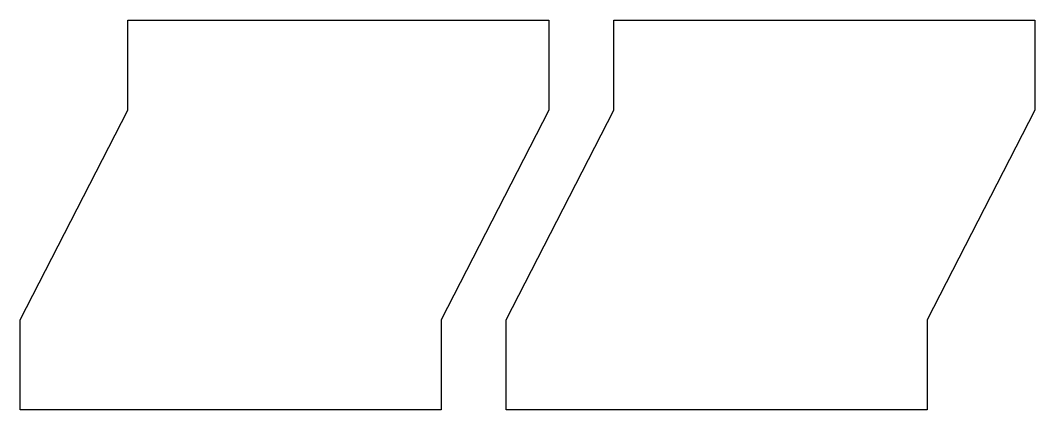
# Model space of a CAD drawing. Extents: x 0 to 96.4, y 0 to 37.
import ezdxf

# ---------------------------------------------------------------- set-up
doc = ezdxf.new("R2010")
doc.units = 0
doc.layers.add('LAYER_1', color=7, linetype='CONTINUOUS')

msp = doc.modelspace()

# ---------------------------------------------------------------- linework, layer by layer
at = {"layer": 'LAYER_1', "color": 7}
for points in [[(50.231, 37), (50.231, 28.461), (40, 8.538), (40, 0), (0, 0), (0, 8.538), (10.231, 28.461), (10.231, 37), (50.231, 37)], [(96.431, 37), (96.431, 28.461), (86.201, 8.538), (86.201, 0), (46.201, 0), (46.201, 8.538), (56.431, 28.461), (56.431, 37), (96.431, 37)]]:
    msp.add_lwpolyline(points, dxfattribs=at)

doc.saveas('drawing.dxf')
